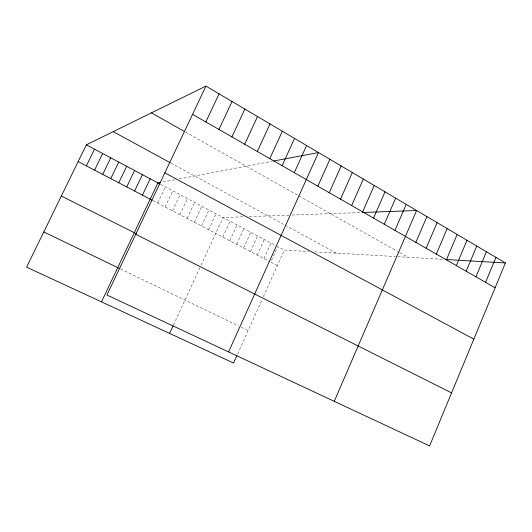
<?xml version="1.0" encoding="UTF-8"?>
<svg xmlns="http://www.w3.org/2000/svg" width="532" height="532" viewBox="0 0 532 532"><rect width="100%" height="100%" fill="white"/><g stroke="black" fill="none" stroke-linecap="round" stroke-linejoin="round"><path stroke-width="0.4" stroke-dasharray="2.66 2" d="M237.551 354.152L262.396 298.891M263.38 296.696L284.321 250.107L309.039 251.543M263.992 258.599L271.027 243.038M257.235 255.074L264.311 239.467M243.59 247.945L250.745 232.251M250.432 251.523L257.548 235.869M236.693 244.348L243.895 228.614M222.768 237.079L230.05 221.252M229.758 240.723L236.993 224.943M173.452 325.039L199.972 267.569M201.01 265.322L223.054 217.535L243.656 216.79M201.522 225.987L208.93 210.02M208.65 229.704L216.019 213.791M194.34 222.236L201.794 206.23M179.829 214.655L187.37 198.556M187.111 218.459L194.606 202.406M172.494 210.832L180.082 194.685M165.113 206.975L172.74 190.782M157.678 203.091L165.352 186.852M162.918 181.951L175.68 179.543M179.251 178.865L272.218 161.296M249.229 216.584L289.634 215.121M291.962 215.034L361.414 212.521M314.698 251.875L395.409 256.564M397.737 256.703L443.788 259.377M120.538 268.966L238.575 325.93M241.328 327.26L248.158 330.558M152.91 200.604L270.03 261.751M277.365 265.581L270.702 262.103L277.697 246.582L284.321 250.107M160.617 184.338L276.361 245.87M170.892 163.058L283.589 224.404M284.992 225.169L336.364 253.132M185.389 131.996L397.57 251.437M399.665 252.62L407.971 257.295"/><path stroke-width="0.8" d="M505.4 262.961L429.603 445.916L106.939 295.041L205.944 86.084L505.4 262.961L445.397 259.47M485.57 282.339L495.957 257.382M475.934 276.813L486.408 251.742M466.192 271.227L476.758 246.043M456.343 265.574L467.01 240.284M446.388 259.869L457.148 234.459M436.32 254.097L447.186 228.574M426.145 248.264L437.104 222.622M415.851 242.366L426.917 216.604M334.262 401.334L416.616 210.519L362.212 212.494M394.93 230.369L406.202 204.368M384.29 224.265L395.668 198.15M373.524 218.1L385.015 191.853M362.644 211.856L374.242 185.488M351.632 205.545L363.343 179.058M340.5 199.161L352.324 172.548M329.235 192.704L341.172 165.957M236.886 355.629L233.555 363.043L26.6 267.164L86.33 144.844L205.944 86.084M317.837 186.167L329.893 159.294M228.567 351.911L318.482 152.558L273.747 161.01M294.282 172.661L306.585 145.529M282.113 165.685L294.542 138.42M269.791 158.622L282.352 131.218M169.595 333.411L173.133 325.737M257.322 151.474L270.01 123.929M244.693 144.232L257.515 116.548M231.905 136.897L244.866 109.073M218.951 129.476L232.058 101.506M205.837 121.954L219.084 93.845M101.506 301.863L157.911 182.895L160.391 182.429M142.423 195.131L150.19 178.792M134.596 191.041L142.41 174.656M118.769 182.782L126.683 166.297M126.709 186.925L134.576 170.493M110.762 178.599L118.736 162.067M102.703 174.396L110.723 157.811M86.403 165.884L94.523 149.193M94.583 170.154L102.656 153.515M43.804 231.932L119.84 268.627M135.733 234.273L451.575 392.889M61.333 196.035L136.365 233.748M78.157 161.575L152.232 200.251M86.33 144.844L159.939 183.979M164.84 172.847L473.839 339.137M113.19 131.65L170.207 162.686M151.421 112.87L183.972 131.198M192.557 114.34L495.106 287.805"/></g></svg>
